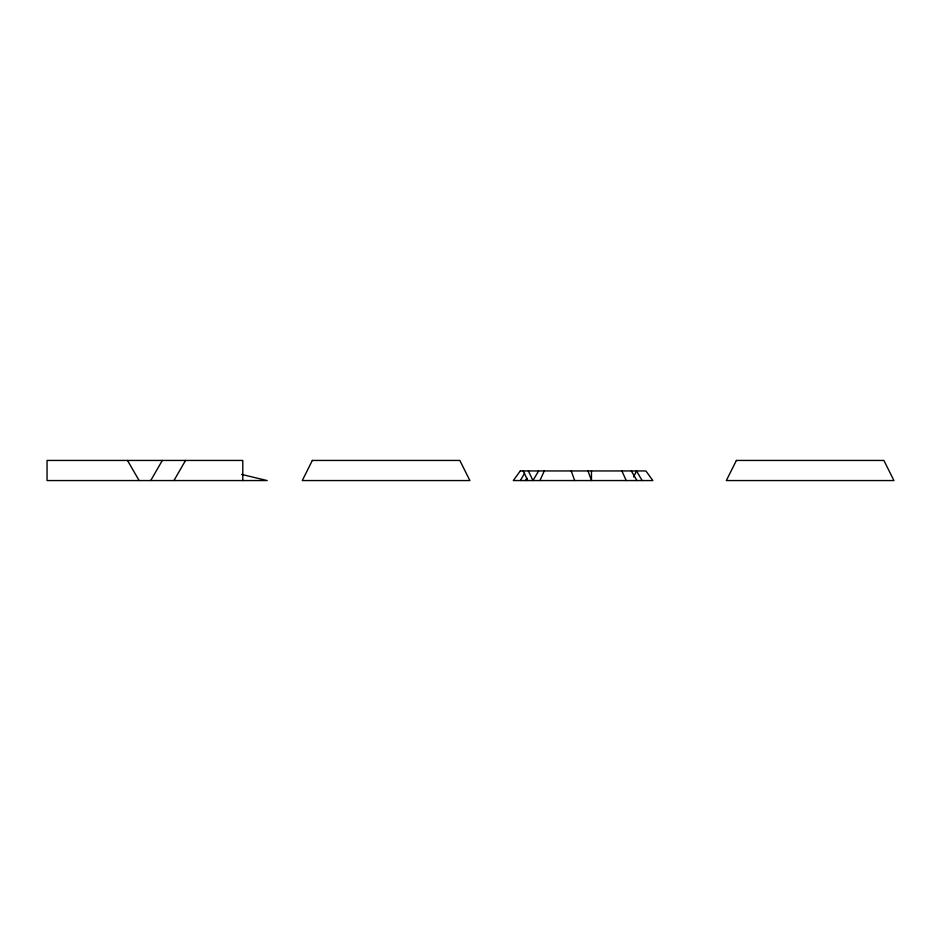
<?xml version="1.0" encoding="UTF-8"?>
<svg xmlns="http://www.w3.org/2000/svg" width="941" height="941" viewBox="0 0 941 941"><rect width="100%" height="100%" fill="white"/><g stroke="black" fill="none" stroke-linecap="round" stroke-linejoin="round"><path stroke-width="1.41" d="M539.958 480.557L544.274 470.947M633.634 476.958L636.492 470.947L642.138 480.557M150.713 480.557L162.334 460.443M173.944 480.557L185.553 460.443M520.326 480.557L524.56 473.358M525.49 480.557L526.901 478.157M538.605 470.947L532.959 480.557L528.383 470.947M241.614 474.417L267.185 480.557L47.05 480.557L47.05 460.443L242.778 460.443L242.778 480.557M631.305 470.947L636.951 480.557M127.506 460.443L139.115 480.557M523.208 470.947L527.772 480.557M621.907 470.947L626.212 480.557M587.984 470.947L591.466 480.557L591.466 470.947M571.222 470.947L574.704 480.557M312.33 460.443L302.273 480.557L469.888 480.557L459.831 460.443L312.33 460.443M736.391 460.443L726.334 480.557L893.95 480.557L883.893 460.443L736.391 460.443M520.291 470.947L513.304 480.557L652.866 480.557L645.891 470.947L520.291 470.947"/></g></svg>
